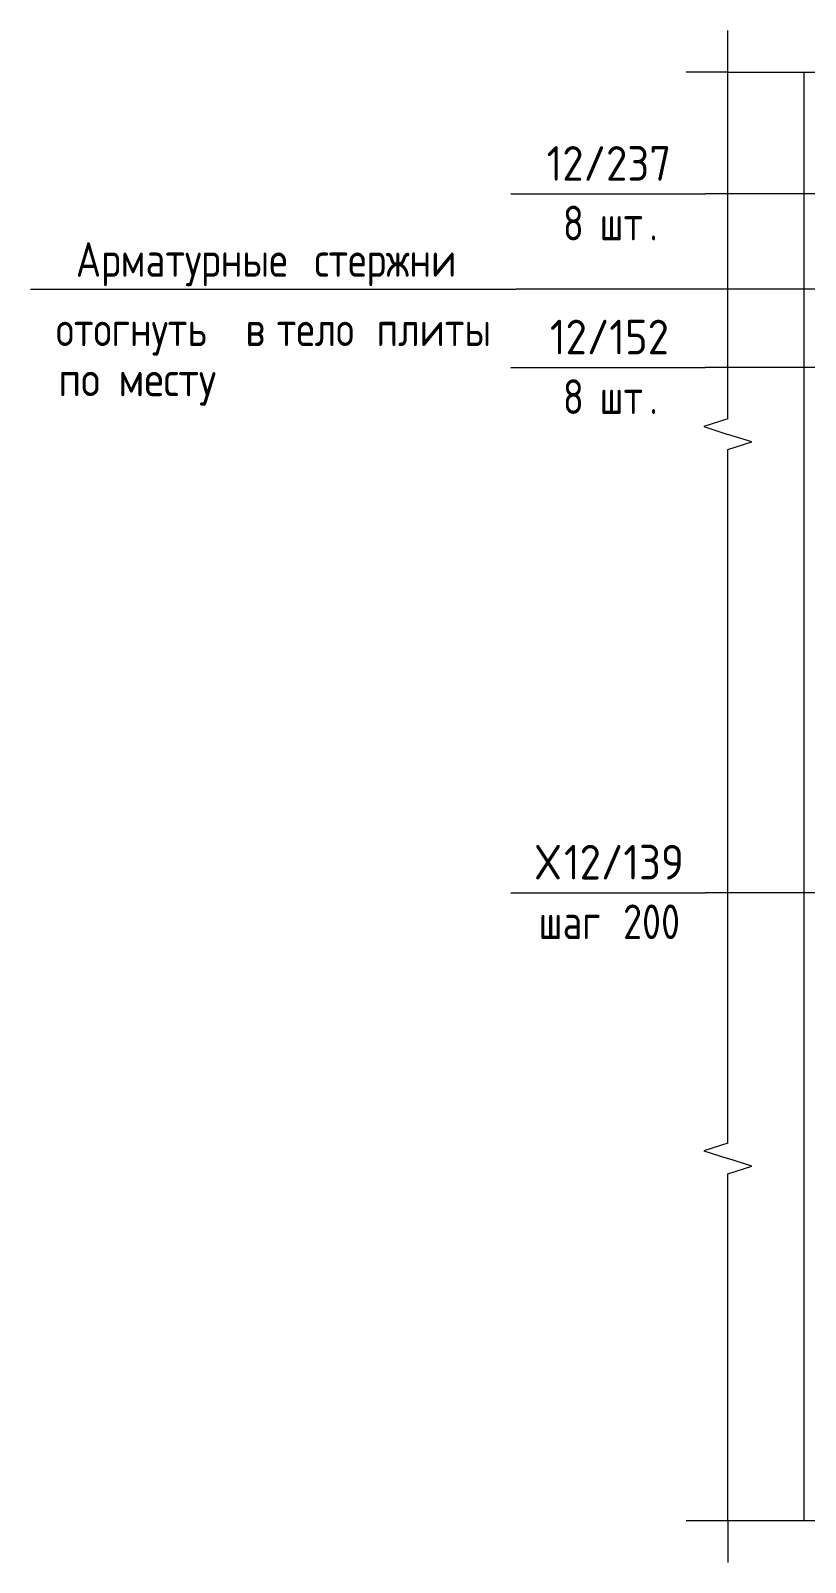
# Model space of a CAD drawing. Header units: millimetres. Extents: x -737 to 48133, y -5064 to 36443.
# Drawn here: x 39971 to 41368, y 973 to 3735 of the extents above; entities that cross this region are included whole.
import ezdxf

# ---------------------------------------------------------------- set-up
doc = ezdxf.new("R2010")
doc.units = ezdxf.units.MM
for name, color, linetype, lineweight in [('AA_Oformlenie', 7, 'Continuous', 9), ('AA_Vinoska', 7, 'Continuous', 9), ('AF_Stena_Опалубка', 253, 'Continuous', 20), ('Gen_Text', 7, 'Continuous', 9)]:
    doc.layers.add(name, color=color, linetype=linetype, lineweight=lineweight)
doc.styles.add('GOST Common_1', font='GOST_Common.ttf', dxfattribs={"width": 0.85, "height": 62.5})
doc.styles.add('ISOCPEUR_6', font='isocpeur.TTF', dxfattribs={"width": 0.9, "height": 62.5})
doc.styles.add('ISOCPEUR_7', font='isocpeur.TTF', dxfattribs={"width": 0.85, "height": 62.5})
doc.styles.add('ISOCPEUR_8', font='isocpeur.TTF', dxfattribs={"width": 0.8, "height": 62.5})

# ---------------------------------------------------------------- blocks, each defined once
blk = doc.blocks.new('011_Прямоугольник обрыва _ЭлУзла_ - 011_Прямоугольник обрыва _ЭлУзла_-4141986-Схема обрамления отверстия 500х1050 _h_')
at = {"layer": 'AA_Oformlenie'}
for p, q in [((-3558.5, 3035.2), (-3558.5, 3660)), ((-3558.5, 3660), (-3126.6, 3660)), ((-3070.9, 3660), (-2207.7, 3660)), ((-2152.1, 3660), (-1720.8, 3660)), ((-1720.8, 3660), (-1720.8, 3035.2)), ((-3558.5, 1729.4), (-3558.5, 2979.6)), ((-1720.8, 2979.6), (-1720.8, 1729.4)), ((-3558.5, 1048.4), (-3558.5, 1673.8)), ((-1720.8, 1673.8), (-1720.8, 1048.4)), ((-3126.6, 1048.4), (-3558.5, 1048.4)), ((-2207.7, 1048.4), (-3070.9, 1048.4)), ((-1720.8, 1048.4), (-2152.1, 1048.4))]:
    blk.add_line(p, q, dxfattribs=at)
blk = doc.blocks.new('042_М_Арматуры - Диам длина поз _ Комментарий-3662934-Схема обрамления отверстия 500х1050 _h_')
at = {"layer": 'AA_Vinoska'}
blk.add_line((-1443.5, 1221.9), (-1093.5, 1221.9), dxfattribs=at)
blk = doc.blocks.new('010_Текст с выноской - Текст 2 строки-4161196-Схема обрамления отверстия 500х1050 _h_')
at = {"layer": 'AA_Vinoska'}
blk.add_line((-4815.4, 3269.1), (-3940.4, 3269.1), dxfattribs=at)

msp = doc.modelspace()

# ---------------------------------------------------------------- linework, layer by layer
at = {"layer": 'AA_Vinoska'}
for p, q in [((41228.3333, 3660), (41228.3333, 3735)), ((41228.3333, 3660), (41153.3333, 3660)), ((41776.1443, 3440.5699), (41187.187, 3440.5699)), ((41766.7293, 3269.0699), (40846.4243, 3269.0699)), ((41500.4063, 3127.5724), (41187.187, 3127.5724)), ((41228.3333, 3035.2483), (41185.0082, 3021.1711)), ((41185.0082, 3021.1711), (41228.3333, 3007.0939)), ((41271.6346, 2993.3439), (41228.3333, 3007.0939)), ((41228.3333, 2979.5939), (41271.6346, 2993.3439)), ((41634.3952, 2180.7619), (41187.187, 2180.7619)), ((41228.3333, 1729.4362), (41185.0082, 1715.359)), ((41185.0082, 1715.359), (41228.3333, 1701.2818)), ((41271.6346, 1687.5318), (41228.3333, 1701.2818)), ((41228.3333, 1673.7818), (41271.6346, 1687.5318)), ((41228.3333, 1048.3758), (41153.3333, 1048.3758)), ((41228.3333, 1048.3758), (41228.3333, 973.3758))]:
    msp.add_line(p, q, dxfattribs=at)
at = {"layer": 'AF_Stena_Опалубка'}
msp.add_line((41366.0377, 1048.3758), (41366.0377, 3660), dxfattribs=at)

# ---------------------------------------------------------------- block references
at = {"layer": 'AA_Oformlenie'}
msp.add_blockref('011_Прямоугольник обрыва _ЭлУзла_ - 011_Прямоугольник обрыва _ЭлУзла_-4141986-Схема обрамления отверстия 500х1050 _h_', (44786.8608, 0), dxfattribs=at)
at = {"layer": 'AA_Vinoska'}
for name, p in [('042_М_Арматуры - Диам длина поз _ Комментарий-3662934-Схема обрамления отверстия 500х1050 _h_', (42280.7355, 2218.7089)), ('010_Текст с выноской - Текст 2 строки-4161196-Схема обрамления отверстия 500х1050 _h_', (44786.8608, 0)), ('042_М_Арматуры - Диам длина поз _ Комментарий-3662934-Схема обрамления отверстия 500х1050 _h_', (42280.7355, 1905.7114)), ('042_М_Арматуры - Диам длина поз _ Комментарий-3662934-Схема обрамления отверстия 500х1050 _h_', (42280.7355, 958.9009))]:
    msp.add_blockref(name, p, dxfattribs=at)

# ---------------------------------------------------------------- texts
at = {"layer": 'AA_Vinoska', "char_height": 62.5, "attachment_point": 1}
for s, insert, width, style in [('12/237', (40901.6155, 3526.8261), 277.784719, 'ISOCPEUR_6'), ('8 ', (40930.928, 3419.3498), 80.16875, 'ISOCPEUR_8'), ('шт', (40997.0738, 3419.3498), 109.0295, 'ISOCPEUR_8'), ('Арматурные', (40052.8876, 3353.6275), 499.15068, 'GOST Common_1'), ('\\fGOST Common|b0|i0|c204|p34|;\\W.85; ', (40464.7281, 3353.6275), 22.146617, 'GOST Common_1'), ('\\fISOCPEUR|b0|i0|c204|p34|;\\W.8;.', (41087.0322, 3419.3498), 17.637125, 'ISOCPEUR_8'), ('стержни', (40483.0009, 3353.6275), 339.013602, 'GOST Common_1'), ('отогнуть', (40017.0814, 3228.6275), 391.824766, 'GOST Common_1'), ('\\fGOST Common|b0|i0|c204|p34|;\\W.85; ', (40340.3691, 3228.6275), 22.146617, 'GOST Common_1'), ('\\fGOST Common|b0|i0|c204|p34|;\\W.85;в', (40358.6419, 3228.6275), 45.99682, 'GOST Common_1'), ('\\fGOST Common|b0|i0|c204|p34|;\\W.85; ', (40396.5931, 3228.6275), 22.146617, 'GOST Common_1'), ('тело', (40414.8659, 3228.6275), 195.912383, 'GOST Common_1'), ('\\fGOST Common|b0|i0|c204|p34|;\\W.85; ', (40576.5098, 3228.6275), 22.146617, 'GOST Common_1'), ('плиты', (40594.7825, 3228.6275), 247.019961, 'GOST Common_1'), ('12/152', (40907.578, 3213.8286), 263.354344, 'ISOCPEUR_6'), ('8 ', (40930.928, 3106.3523), 80.16875, 'ISOCPEUR_8'), ('шт', (40997.0738, 3106.3523), 109.0295, 'ISOCPEUR_8'), ('\\fISOCPEUR|b0|i0|c204|p34|;\\W.8;.', (41087.0322, 3106.3523), 17.637125, 'ISOCPEUR_8'), ('\\fISOCPEUR|b0|i0|c204|p34|;\\W.9;Х', (40882.2655, 2267.0181), 61.329094, 'ISOCPEUR_6'), ('12/139', (40932.8671, 2267.0181), 263.354344, 'ISOCPEUR_6'), (' 200', (41007.6134, 2159.5418), 166.751, 'ISOCPEUR_8'), ('шаг', (40887.228, 2159.5418), 145.907125, 'ISOCPEUR_8')]:
    msp.add_mtext(s, dxfattribs=dict(at, insert=insert, width=width, style=style))
at = {"layer": 'Gen_Text', "char_height": 62.5, "attachment_point": 1, "style": 'ISOCPEUR_7'}
for s, insert, width in [('\\fISOCPEUR|b0|i0|c204|p34|;\\W.85; ', (40097.226, 3138.3213), 39.182477), ('по', (40021.3236, 3138.3213), 91.993641), ('месту', (40129.5547, 3138.3213), 240.205617)]:
    msp.add_mtext(s, dxfattribs=dict(at, insert=insert, width=width))

doc.saveas('drawing.dxf')
